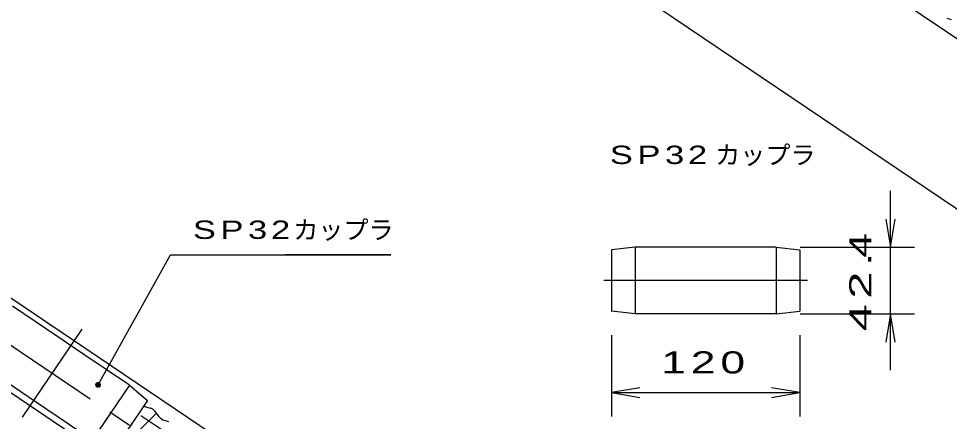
# Model space of a CAD drawing. Units: millimetres at full size, sheet at 1:3; details may follow other scales. Extents: x 60 to 2463, y 60 to 1722.
# Drawn here: x 1065 to 1659, y 626 to 882 of the extents above; entities that cross this region are included whole.
import ezdxf
from ezdxf.enums import TextEntityAlignment as Align

# ---------------------------------------------------------------- set-up
doc = ezdxf.new("R2010")
doc.units = ezdxf.units.MM
doc.header["$LTSCALE"] = 3
doc.linetypes.add('USER1', pattern=[58.333333, 43.333333, -5, 5, -5])
doc.linetypes.add('USER2', pattern=[11.666667, 6.666667, -5])
for name, color, linetype, lineweight in [('1 外形線', 7, 'Continuous', 25), ('3 隠れ線', 2, 'USER2', 25), ('4 中心線', 1, 'USER1', 25), ('6 寸法線', 4, 'Continuous', 25)]:
    doc.layers.add(name, color=color, linetype=linetype, lineweight=lineweight)
doc.styles.add('標準ベクトル', font='')
doc.styles.get('標準ベクトル').set_extended_font_data('標準ベクトル')

# ---------------------------------------------------------------- blocks, each defined once
blk = doc.blocks.new('filled_dot')
at = {"color": 0, "linetype": 'Continuous', "lineweight": -2, "const_width": 1.25}
blk.add_lwpolyline([(-0.625, 0, 1), (0.625, 0, 1)], format="xyb", close=True, dxfattribs=at)
blk = doc.blocks.new('open_arrow')
at = {"color": 0, "linetype": 'Continuous', "lineweight": -2}
blk.add_lwpolyline([(7.5, 1.25), (0, 0), (7.5, -1.25)], dxfattribs=at)

msp = doc.modelspace()

# ---------------------------------------------------------------- linework, layer by layer
at = {"layer": '1 外形線'}
for p, q in [((1351.827, 1079.712), (1836.917, 752.514)), ((1659.942, 881.585), (1657.203, 882.342)), ((883.015, 823.796), (1342.666, 513.758)), ((855.056, 782.344), (1314.707, 472.306)), ((1458.17, 736.513), (1443.17, 734.813)), ((1493.17, 736.513), (1458.17, 736.513)), ((1458.17, 736.513), (1458.17, 694.113)), ((1513.17, 736.513), (1493.17, 736.513)), ((1548.17, 736.513), (1513.17, 736.513)), ((1548.17, 736.513), (1548.17, 694.113)), ((1548.17, 736.513), (1563.17, 734.813)), ((1443.17, 734.813), (1443.17, 695.813)), ((1563.17, 734.813), (1563.17, 695.813)), ((1090.248, 679.432), (1061.232, 699.004)), ((1458.17, 694.113), (1443.17, 695.813)), ((1548.17, 694.113), (1563.17, 695.813)), ((1493.17, 694.113), (1458.17, 694.113)), ((1513.17, 694.113), (1493.17, 694.113)), ((1548.17, 694.113), (1513.17, 694.113)), ((1106.829, 668.248), (1090.248, 679.432)), ((1135.845, 648.677), (1106.829, 668.248)), ((1066.539, 644.281), (1037.522, 663.853)), ((1135.845, 648.677), (1112.136, 613.525)), ((1135.845, 648.677), (1147.33, 638.879)), ((1083.119, 633.097), (1066.539, 644.281)), ((1147.33, 638.879), (1125.522, 606.547)), ((1112.136, 613.525), (1083.119, 633.097)), ((1153.14, 630.645), (1130.394, 608.257)), ((1146.402, 634.78), (1149.14, 634.022)), ((1153.768, 629.812), (1152.04, 632.067)), ((1154.842, 628.41), (1153.768, 629.812)), ((1158.023, 626.264), (1160.761, 625.507))]:
    msp.add_line(p, q, dxfattribs=at)
for centre, radius, start, end in [((1147.984, 640.575), 6, 239.88314, 254.75705), ((1147.674, 628.721), 5.5, 37.46161, 74.53839), ((1159.605, 632.059), 6, 217.46161, 254.75705)]:
    msp.add_arc(centre, radius, start, end, dxfattribs=at)
at = {"layer": '3 隠れ線'}
msp.add_line((1333.719, 500.493), (1141.459, 630.174), dxfattribs=at)
at = {"layer": '4 中心線'}
for p, q in [((567.908, 1006.183), (1621.972, 295.208)), ((1568.17, 715.313), (1438.17, 715.313)), ((1067.679, 628.117), (1105.688, 684.413))]:
    msp.add_line(p, q, dxfattribs=at)
at = {"layer": '6 寸法線'}
for p, q in [((886.434, 1285.126), (1738.534, 710.377)), ((1621, 658.113), (1621, 772.513)), ((1563.41, 736.513), (1636.24, 736.513)), ((1563.41, 694.113), (1636.24, 694.113)), ((1443.17, 680.573), (1443.17, 628.587)), ((1563.17, 680.573), (1563.17, 628.587)), ((1443.17, 643.827), (1563.17, 643.827))]:
    msp.add_line(p, q, dxfattribs=at)
msp.add_lwpolyline([(1115.853, 648.79), (1162.054, 731.637), (1168.304, 731.637), (1302.532, 731.637), (1235.418, 731.637)], dxfattribs=at)

# ---------------------------------------------------------------- block references
for name, p, xscale, yscale, rotation in [('open_arrow', (1621, 736.513), 2.4, 2.4, 90), ('open_arrow', (1621, 694.113), 2.4, 2.4, 270), ('filled_dot', (1115.853, 648.79), 1.5, 1.5, 60.9), ('open_arrow', (1563.17, 643.827), 2.4, 2.4, 180)]:
    msp.add_blockref(name, p, dxfattribs=dict(at, xscale=xscale, yscale=yscale, rotation=rotation))
at = {"layer": '6 寸法線', "xscale": 2.4, "yscale": 2.4}
msp.add_blockref('open_arrow', (1443.17, 643.827), dxfattribs=at)

# ---------------------------------------------------------------- texts
at = {"layer": '6 寸法線', "style": '標準ベクトル'}
msp.add_text('カップラ', height=11.73, dxfattribs=at).set_placement((1573.252, 795.393), align=Align.MIDDLE_RIGHT)
msp.add_text('カップラ', height=11.73, dxfattribs=at).set_placement((1240.304, 747.637), align=Align.MIDDLE_LEFT)
at = {"layer": '6 寸法線', "style": '標準ベクトル', "width": 1.5}
msp.add_text('4', height=14.08, rotation=90, dxfattribs=at).set_placement((1601.8, 737.71), align=Align.MIDDLE_CENTER)
at = {"layer": '6 寸法線', "style": '標準ベクトル'}
for s, insert, char_height, attachment_point in [('\\T1.2;\\W1.4;SP32', (1506.58, 795.393), 11.73, 6), ('\\T1.2;\\W1.4;SP32', (1176.304, 747.637), 11.73, 4), ('\\T1.2;\\W1.5;120', (1503.17, 663.027), 14.08, 5)]:
    msp.add_mtext(s, dxfattribs=dict(at, insert=insert, char_height=char_height, attachment_point=attachment_point))
at = {"layer": '6 寸法線', "insert": (1601.8, 708.91), "char_height": 14.08, "attachment_point": 5, "rotation": 90, "style": '標準ベクトル'}
msp.add_mtext('\\T1.2;\\W1.65;42.', dxfattribs=at)

doc.saveas('drawing.dxf')
